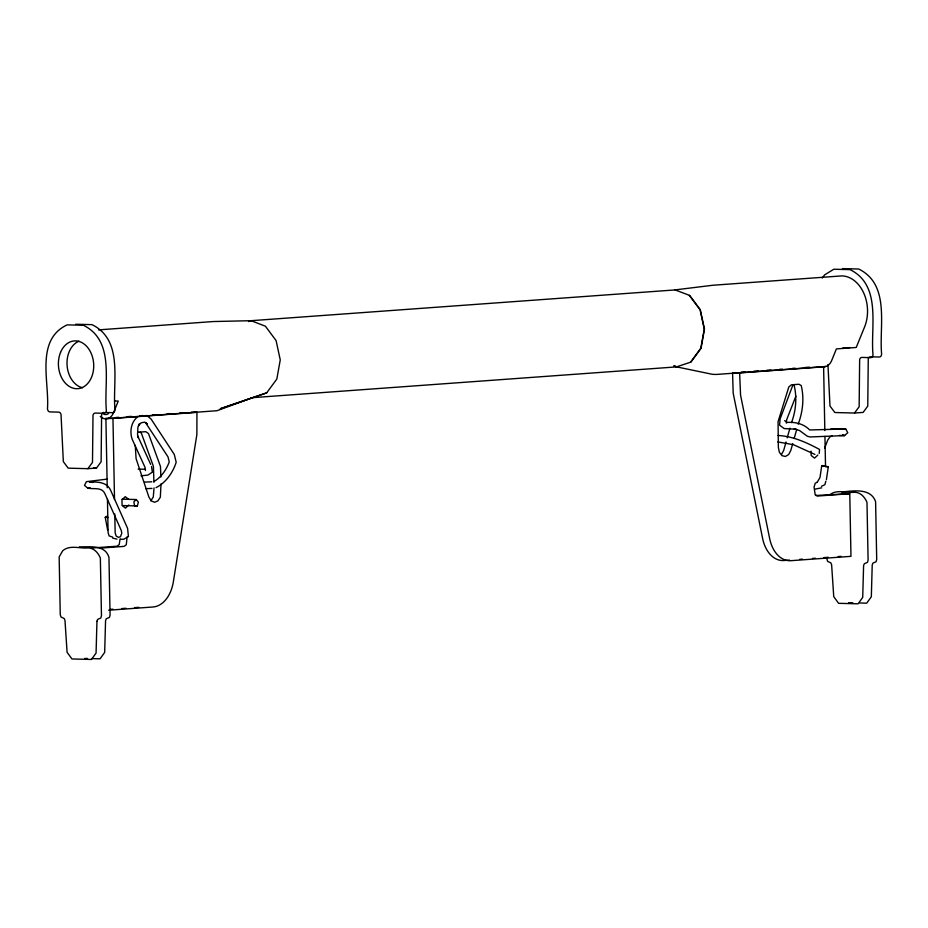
<?xml version="1.0" encoding="UTF-8"?>
<svg xmlns="http://www.w3.org/2000/svg" width="928" height="928" viewBox="0 0 928 928"><rect width="100%" height="100%" fill="white"/><g stroke="black" fill="none" stroke-linecap="round" stroke-linejoin="round"><path stroke-width="1.39" d="M819.215 453.444L819.54 449.465C806.629 442.47 792.86 436.218 778.024 435.476M786.341 423.145L786.654 419.758L795.888 396.175M826.396 479.706L828.298 466.796L822.672 465.508L821.709 465.914L820.004 477.456L817.243 482.224M792.848 385.108L780.112 418.934L779.555 425.117L784.137 428.55L796.201 429.235L794.182 428.898L799.53 430.522L807.302 436.23L810.028 436.96L844.584 435.58L847.763 432.68L845.733 428.991L832.416 428.713L830.166 429.397M123.134 505.586L137.367 505.946L138.365 502.071L136.207 499.531L122.136 499.171M825.804 481.249L824.899 484.66L821.419 486.353M786.051 441.995L783.719 450.312L781.562 454.395M787.222 437.842L789.948 428.156M791.514 422.611C795.934 410.826 797.106 397.567 794.148 385.364M792.732 443.561L790.784 450.486L788.626 454.581L785.378 456.472L781.968 455.636L779.381 452.296L778.36 447.424L778.058 421.695L788.765 387.08L791.387 384.807L798.927 384.262L801.212 385.538C804.367 398.251 802.755 411.951 798.184 424.177M794.287 438.028L796.63 429.722M121.22 534.493L120.536 536.662L118.482 537.37L116.197 536.094L115.153 532.823L114.794 513.996M824.69 448.027L827.706 440.139L829.945 436.891L831.929 435.858M150.823 500.76L153.282 497.06L154.036 487.896M87.882 468.675L92.498 462.376L92.997 415.315A3.19 2.355 85.8 0 1 95.213 413.064L104.04 413.296A3.19 2.355 85.8 0 0 106.337 410.164C103.774 382.116 115.211 340.82 83.404 325.276L67.176 324.87C35.183 339.787 49.451 381.454 47.479 408.668A3.19 2.355 85.8 0 0 49.892 411.904L58.719 412.136A3.19 2.355 85.8 0 1 61.028 414.503L63.336 461.634L68.196 468.164L87.882 468.675L96.5 468.048L101.117 461.75L101.604 414.7A3.19 2.355 85.8 0 1 103.832 412.438M266.684 392.869L220.377 408.714L266.684 392.869L276.822 379.053L280.256 359.913L276.08 340.564L265.408 326.215L251.094 320.694L213.359 321.54L98.507 329.881M690.664 362.071L700.802 348.255L704.236 329.104L700.06 309.766L689.388 295.417M827.962 364.565L829.98 405.988L834.84 412.519L854.526 413.03L859.154 406.731L859.641 359.67A3.19 2.355 85.8 0 1 861.857 357.419L870.696 357.651A3.19 2.355 85.8 0 0 872.981 354.519C870.418 326.47 881.855 285.174 850.048 269.63L833.82 269.224L824.621 274.874L822.231 278.052M137.46 416.95C131.034 422.217 129.572 431.462 132.101 439.06L145.035 467.387L145.464 470.519M136.207 499.531L133.864 501.839L134.583 505.806L137.367 505.946M128.76 504.994L125.489 508.126L122.078 505.528L121.951 499.809L125.234 496.689L128.632 499.287M817.858 455.022L814.564 458.107L811.165 455.462L811.095 451.182M107.636 529.981L105.247 517.395L106.766 516.223M829.261 495.204C836.314 488.824 846.614 493.197 855.024 492.246C860.906 492.582 864.803 497.257 866.984 502.315L868.098 560.094L867.448 562.38L864.328 563.714L863.597 565.593L862.715 597.388L858.098 603.815L838.599 603.316L833.738 596.646L831.627 564.781L830.827 562.855L827.637 561.37L826.906 559.05M154.234 481.33C161.344 477.282 166.483 469.44 169.244 461.935L168.014 456.889L145.568 422.658L147.401 424.316L144.768 422.124L141.114 422.797L138.458 425.848L139.281 423.968L137.912 427.298L137.53 434.582L138.353 437.564L137.808 436.16L150.672 464.371M156.043 487.652C165.88 482.722 172.968 472.538 176.192 462.237L174.29 454.453L151.09 419.062L146.682 415.384M817.324 482.096L815.225 483.279L814.053 487.049L815.178 494.775L817.464 496.051L849.77 493.708L850.964 556.336L790.923 560.686A31.912 21.53 -88.5 0 1 769.66 538.576L740.567 395.166L739.628 372.928L823.612 366.827L824.83 430.557M248.518 321.575L251.094 320.694L675.329 289.907M673.948 365.864L676.547 366.862L690.919 362.082L701.058 348.255L704.491 329.115L700.315 309.778L689.643 295.429L675.074 289.896L712.727 285.267L841.928 275.894A33.826 24.917 85.8 0 1 864.571 326.992L856.219 347.466L836.406 348.905L831.581 360.748A12.284 9.048 85.8 0 1 823.194 366.676M75.783 324.243L92.011 324.649C123.818 340.193 112.381 381.489 114.956 409.538A3.19 2.355 85.8 0 1 112.659 412.67L106.349 412.508M842.438 268.598L858.655 269.004C890.474 284.548 879.036 325.844 881.6 353.893A3.19 2.355 85.8 0 1 879.303 357.025L871.74 356.828M106.998 479.138L86.397 481.667L84.506 485.414L87.8 488.174L90.086 487.583M821.686 487.838L814.761 489.16M841.719 491.991C853.203 490.935 870.754 487.629 875.603 501.688L876.705 559.468L876.067 561.753L872.946 563.087L872.216 564.966L871.334 596.762L866.717 603.188L859.746 602.98M842.659 348.093L849.735 347.582M115.861 417.507L118.714 417.298M127.252 416.684L131.521 416.37M140.058 415.756L142.912 415.547M152.876 414.828L155.718 414.619M167.11 413.795L169.952 413.586M179.916 412.856L182.77 412.658M741.101 372.128L745.37 371.815M753.907 371.2L758.176 370.887M766.725 370.272L770.994 369.959M779.532 369.332L782.385 369.135M792.35 368.404L795.192 368.196M805.156 367.476L809.425 367.163M107.567 418.656L216.966 410.721L252.567 397.66L676.802 366.873L674.204 365.864M825.723 366.502L716.323 374.448L712.542 374.344L676.547 366.862M107.23 487.745L105.896 418.238L112.961 418.412L196.945 412.322L196.864 434.629L173.339 581.868A31.912 21.53 -88.5 0 1 152.992 606.993L108.669 610.206M138.237 432.216L145.777 431.671L148.492 433.562L160.486 466.517L160.88 477.015M854.526 413.03L863.144 412.403L867.761 406.104L868.26 359.043A3.19 2.355 85.8 0 1 870.476 356.793M112.659 537.103L109.133 535.92L108.1 532.649L107.451 499.334M91.779 548.03L116.986 546.209L119.213 544.597L120.072 538.959M815.735 495.482L849.77 493.708M100.259 548.112L124.05 546.383L126.278 544.782L127.101 536.906M110.188 609.406L113.042 609.197M121.626 608.582L125.918 608.269M134.49 607.643L138.782 607.33M789.577 560.094L783.858 560.512A31.912 21.53 -88.5 0 1 762.607 538.402L733.178 393.112L732.563 372.743L739.628 372.928M799.588 559.364L802.442 559.166M812.452 558.436L815.306 558.227M823.89 557.6L828.182 557.287M838.181 556.568L841.046 556.359M144.733 482.108L151.763 481.783M145.719 488.696L151.948 488.418M845.733 428.991L809.68 429.954C803.834 423.864 795.319 421.799 787.095 422.449L784.67 420.628M120.454 539.249L123.691 539.272L128.424 536.593L127.577 528.334L110.525 490.042C106.743 481.864 97.196 481.736 89.482 482.119L92.904 482.409L90.851 482.108M839.225 435.418L844.584 435.58L842.578 434.629M138.144 469.127L144.675 469.232M140.975 475.809L147.865 475.101L152.331 472.178L151.542 466.459M105.247 517.395L108.356 517.453M848.61 602.724L852.786 602.806M84.75 658.428L87.534 658.486M817.962 366.688L823.612 366.827M114.596 400.966L118.262 401.058L113.436 412.902A12.284 9.048 85.8 0 1 100.294 416.382M191.296 412.171L196.945 412.322M93.682 467.979L96.5 468.048M79.356 546.824C89.772 547.126 104.992 544.295 108.959 557.334L110.072 615.125L109.423 617.41L106.291 618.732L105.56 620.623L104.678 652.407L100.062 658.834L91.71 658.59M826.222 466.738L828.298 466.796M87.8 488.174C93.705 489.462 101.755 486.748 104.864 493.603L121.406 530.77L121.765 533.786M777.826 441.925L793.463 444.698L814.9 454.418M821.709 465.914L824.029 466.448M112.659 538.101L116.951 539.133M140.221 431.984L141.427 433.376L153.422 466.343L153.92 482.363M824.946 436.346L825.526 466.761M161.02 483.929L160.335 497.234L157.888 500.934L154.524 502.268L151.206 500.842L148.909 497.083L136.091 458.676L135.256 445.324M112.961 418.412L114.515 499.519M108.541 413.563A7.992 5.893 85.8 0 1 102.672 413.459M82.522 387.753A23.931 17.62 85.8 0 1 67.094 365.539A23.931 17.62 85.8 0 1 79.008 341.202M96.953 621.238L96.071 653.034L91.454 659.46L71.955 658.961L67.083 652.291L64.983 620.426L64.183 618.5L61.004 617.016L60.262 614.696L59.16 556.916L62.628 550.849C69.67 544.469 79.982 548.842 88.392 547.891C94.273 548.228 98.171 552.902 100.352 557.96L101.465 615.751L100.816 618.025L97.684 619.359L96.953 621.238M60.529 352.454A23.931 17.62 85.8 0 0 76.514 388.704A23.931 17.62 85.8 0 0 91.118 353.232A23.931 17.62 85.8 0 0 60.529 352.454"/></g></svg>
